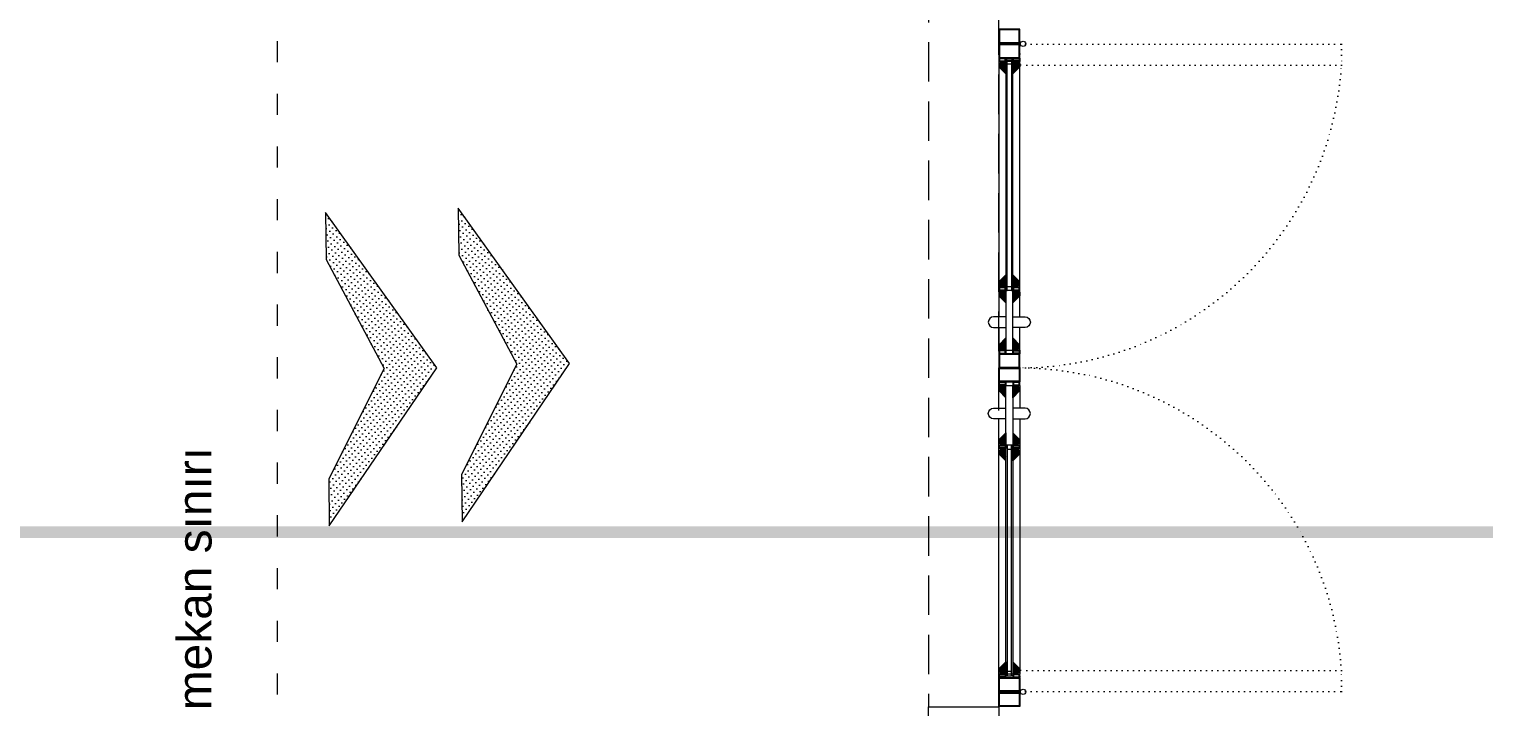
# Model space of a CAD drawing. Header units: millimetres. Extents: x 29001 to 40804, y -8833 to -5892.
# Drawn here: x 29438.3 to 29852.7, y -8086.8 to -7893.8 of the extents above; entities that cross this region are included whole.
import ezdxf
from ezdxf.enums import TextEntityAlignment as Align

# ---------------------------------------------------------------- set-up
doc = ezdxf.new("R2010")
doc.units = ezdxf.units.MM
for name, pattern in [('( Hidden )', [0.375, 0.25, -0.125]), ('ACAD_ISO03W100', [30, 12, -18]), ('DASHDOT2', [0.5, 0.25, -0.125, 0, -0.125]), ('DOT', [3.002, 0.002, -3])]:
    doc.linetypes.add(name, pattern=pattern)
doc.layers.get('0').update_dxf_attribs({"lineweight": 0})
for name, color, linetype, lineweight in [('00_KIRALAMA_GUZERGAH', 2, 'Continuous', 0), ('xxx_Auto_Duvar_Duvar Plan Kesit', 7, 'Continuous', 0), ('xxx_Auto_Duvar_Yesil Alcipan', 93, 'Continuous', 0), ('xxx_Auto_Element_Dograma Cam', 140, 'Continuous', 0), ('xxx_Auto_Element_Dograma Ince', 245, 'Continuous', 0), ('xxx_Auto_Element_Dograma Metal', 211, 'Continuous', 0), ('xxx_Auto_Kaplama_Ahşap', 34, 'Continuous', 0), ('xxx_Auto_Kaplama_Ahşap Tarama', 16, 'Continuous', 0), ('xxx_Auto_Kaplama_Aluminyum', 133, 'Continuous', 0), ('xxx_Auto_SIGN_GENERAL', 51, 'Continuous', 0), ('xxx_Auto_Yardimci_Isaret Genel', 51, 'Continuous', 0)]:
    doc.layers.add(name, color=color, linetype=linetype, lineweight=lineweight)
doc.styles.add('AUTOBAN', font='')
doc.styles.get("Standard").update_dxf_attribs({"font": 'arial.ttf'})
doc.styles.get('AUTOBAN').set_extended_font_data('Helvetica Normal Tr')

# ---------------------------------------------------------------- blocks, each defined once
blk = doc.blocks.new('2x2 kutu profil')
at = {"layer": 'xxx_Auto_Element_Dograma Metal', "linetype": 'Continuous'}
for points in [[(63241.45, 23662.14), (63242.45, 23662.14), (63242.45, 23660.14), (63241.45, 23660.14)], [(63241.65, 23661.94), (63242.25, 23661.94), (63242.25, 23660.34), (63241.65, 23660.34)]]:
    blk.add_lwpolyline(points, close=True, dxfattribs=at)
blk = doc.blocks.new('ahşap çıta')
at = {"layer": 'xxx_Auto_Kaplama_Ahşap Tarama'}
h = blk.add_hatch(dxfattribs=at)
h.set_pattern_fill('ANSI37', color=256, scale=2, angle=90)
h.set_pattern_definition([(135, (10767.26003, -7070.18812), (-0.176776695, -0.176776695), []), (225, (10767.26003, -7070.18812), (0.176776695, -0.176776695), [])])
edge = h.paths.add_edge_path()
edge.add_line((9163.56, 1679.14), (9162.06, 1679.14))
edge.add_line((9162.06, 1679.14), (9162.06, 1679.64))
edge.add_line((9162.06, 1679.64), (9161.56, 1679.64))
edge.add_line((9161.56, 1679.64), (9161.56, 1680.64))
edge.add_line((9161.56, 1680.64), (9163.56, 1682.64))
edge.add_line((9163.56, 1682.64), (9163.56, 1679.14))
at = {"layer": 'xxx_Auto_Kaplama_Ahşap'}
blk.add_lwpolyline([(9163.56, 1679.14), (9162.06, 1679.14), (9162.06, 1679.64), (9161.56, 1679.64), (9161.56, 1680.64), (9163.56, 1682.64), (9163.56, 1679.14)], dxfattribs=at)
blk = doc.blocks.new('TÜM LAYOOUT')
at = {"color": 240, "linetype": 'ACAD_ISO03W100', "lineweight": 0, "ltscale": 0.5, "true_color": 0xed1f24}
blk.add_lwpolyline([(364.26, -1836.45), (364.26, -203.45), (888.76, -203.45)], dxfattribs=at)
at = {"layer": 'xxx_Auto_Duvar_Duvar Plan Kesit', "color": 253, "linetype": '( Hidden )', "lineweight": 0, "ltscale": 45, "true_color": 0x999999}
blk.add_lwpolyline([(549.76, -1764.95), (569.76, -1764.95), (569.76, -731.95), (549.76, -731.95)], close=True, dxfattribs=at)
at = {"layer": 'xxx_Auto_Duvar_Yesil Alcipan', "lineweight": 0, "ltscale": 0.1}
blk.add_lwpolyline([(556.26, -1784.95), (549.76, -1784.95), (549.76, -1764.95), (569.76, -1764.95), (569.76, -1771.45)], dxfattribs=at)
at = {"layer": 'xxx_Auto_Element_Dograma Cam'}
for points in [[(571.76, -1580.75), (571.76, -1646.45), (572.16, -1646.45), (572.16, -1580.75)], [(573.36, -1580.75), (573.36, -1646.45), (573.76, -1646.45), (573.76, -1580.75)], [(571.76, -1756.15), (571.76, -1690.45), (572.16, -1690.45), (572.16, -1756.15)], [(573.36, -1756.15), (573.36, -1690.45), (573.76, -1690.45), (573.76, -1756.15)]]:
    blk.add_lwpolyline(points, close=True, dxfattribs=at)
for points in [[(572.16, -1580.75), (573.36, -1580.75), (573.36, -1581.95), (572.16, -1581.95), (572.16, -1580.75)], [(572.16, -1645.25), (573.36, -1645.25), (573.36, -1646.45), (572.16, -1646.45), (572.16, -1645.25)], [(572.16, -1691.65), (573.36, -1691.65), (573.36, -1690.45), (572.16, -1690.45), (572.16, -1691.65)], [(572.16, -1756.15), (573.36, -1756.15), (573.36, -1754.95), (572.16, -1754.95), (572.16, -1756.15)]]:
    blk.add_lwpolyline(points, dxfattribs=at)
at = {"layer": 'xxx_Auto_Element_Dograma Ince', "linetype": 'Continuous'}
for points in [[(575.93, -1576.05), (571.02, -1576.05), (571.02, -1576.25), (575.92, -1576.25)], [(571.02, -1576.15), (575.92, -1576.15)], [(575.93, -1760.85), (571.02, -1760.85), (571.02, -1760.65), (575.92, -1760.65)], [(571.02, -1760.75), (575.92, -1760.75)]]:
    blk.add_lwpolyline(points, dxfattribs=at)
at = {"layer": 'xxx_Auto_Element_Dograma Ince', "linetype": 'DOT', "ltscale": 0.5}
for points in [[(575.76, -1576.25), (667.34, -1576.25), (667.34, -1582.25), (575.76, -1582.25)], [(575.76, -1760.65), (667.34, -1760.65), (667.34, -1754.65), (575.76, -1754.65)]]:
    blk.add_lwpolyline(points, close=True, dxfattribs=at)
at = {"layer": 'xxx_Auto_Element_Dograma Ince'}
for points in [[(575.76, -1653.95), (575.76, -1581.25), (569.76, -1581.25), (569.76, -1653.95)], [(569.76, -1656.95), (569.76, -1663.45), (575.76, -1663.45), (575.76, -1656.95)], [(569.76, -1679.95), (569.76, -1673.45), (575.76, -1673.45), (575.76, -1679.95)], [(575.76, -1682.95), (575.76, -1755.65), (569.76, -1755.65), (569.76, -1682.95)]]:
    blk.add_lwpolyline(points, dxfattribs=at)
at = {"layer": 'xxx_Auto_Element_Dograma Ince', "linetype": 'Continuous'}
for centre in [(576.67, -1576.19), (576.67, -1760.71)]:
    blk.add_circle(centre, 0.75, dxfattribs=at)
at = {"layer": 'xxx_Auto_Element_Dograma Ince', "linetype": 'DOT', "ltscale": 0.5}
for centre, start, end in [((575.65, -1576.59), 270.0694, 356.4681), ((575.65, -1760.31), 3.5319, 89.9306)]:
    blk.add_arc(centre, 91.86, start, end, dxfattribs=at)
at = {"layer": 'xxx_Auto_Element_Dograma Metal', "linetype": 'Continuous'}
for points in [[(575.76, -1572.05), (569.76, -1572.05), (569.76, -1576.05), (575.76, -1576.05)], [(575.56, -1572.25), (569.96, -1572.25), (569.96, -1575.85), (575.56, -1575.85)], [(575.76, -1576.25), (569.76, -1576.25), (569.76, -1580.25), (575.76, -1580.25)], [(575.56, -1576.45), (569.96, -1576.45), (569.96, -1580.05), (575.56, -1580.05)], [(575.76, -1664.45), (569.76, -1664.45), (569.76, -1668.45), (575.76, -1668.45)], [(575.56, -1664.65), (569.96, -1664.65), (569.96, -1668.25), (575.56, -1668.25)], [(575.76, -1672.45), (569.76, -1672.45), (569.76, -1668.45), (575.76, -1668.45)], [(575.56, -1672.25), (569.96, -1672.25), (569.96, -1668.65), (575.56, -1668.65)], [(575.76, -1760.65), (569.76, -1760.65), (569.76, -1756.65), (575.76, -1756.65)], [(575.56, -1760.45), (569.96, -1760.45), (569.96, -1756.85), (575.56, -1756.85)], [(575.76, -1764.85), (569.76, -1764.85), (569.76, -1760.85), (575.76, -1760.85)], [(575.56, -1764.65), (569.96, -1764.65), (569.96, -1761.05), (575.56, -1761.05)]]:
    blk.add_lwpolyline(points, close=True, dxfattribs=at)
at = {"layer": 'xxx_Auto_Element_Dograma Metal'}
for points in [[(571.76, -1653.95), (571.76, -1664.45), (573.76, -1664.45), (573.76, -1646.45), (571.76, -1646.45), (571.76, -1653.95)], [(571.76, -1682.95), (571.76, -1672.45), (573.76, -1672.45), (573.76, -1690.45), (571.76, -1690.45), (571.76, -1682.95)]]:
    blk.add_lwpolyline(points, dxfattribs=at)
for points in [[(571.76, -1653.95), (568.26, -1653.95, 1), (568.26, -1656.95), (571.76, -1656.95)], [(571.76, -1682.95), (568.26, -1682.95, -1), (568.26, -1679.95), (571.76, -1679.95)]]:
    blk.add_lwpolyline(points, format="xyb", dxfattribs=at)
for points in [[(577.26, -1653.95, -1), (577.26, -1656.95), (573.76, -1656.95), (573.76, -1653.95)], [(577.26, -1682.95, 1), (577.26, -1679.95), (573.76, -1679.95), (573.76, -1682.95)]]:
    blk.add_lwpolyline(points, format="xyb", close=True, dxfattribs=at)
at = {"layer": 'xxx_Auto_Kaplama_Ahşap', "color": 1, "xscale": -1, "rotation": 180}
for p in [(-8591.8, 97.89), (-8591.8, 32.69), (-8591.8, 5.69), (-8591.8, -12.31)]:
    blk.add_blockref('ahşap çıta', p, dxfattribs=at)
at = {"layer": 'xxx_Auto_Kaplama_Ahşap', "color": 1, "rotation": 180}
for p in [(9737.33, 97.89), (9737.33, 32.69), (9737.33, 5.69), (9737.33, -12.31)]:
    blk.add_blockref('ahşap çıta', p, dxfattribs=at)
at = {"layer": 'xxx_Auto_Kaplama_Ahşap', "color": 1}
for p in [(-8591.8, -3324.59), (-8591.8, -3342.59), (-8591.8, -3369.59), (-8591.8, -3434.79)]:
    blk.add_blockref('ahşap çıta', p, dxfattribs=at)
at = {"layer": 'xxx_Auto_Kaplama_Ahşap', "color": 1, "xscale": -1}
for p in [(9737.33, -3324.59), (9737.33, -3342.59), (9737.33, -3369.59), (9737.33, -3434.79)]:
    blk.add_blockref('ahşap çıta', p, dxfattribs=at)
at = {"layer": 'xxx_Auto_Kaplama_Aluminyum', "color": 1, "linetype": 'Continuous', "xscale": -1}
for p, rotation in [((24231.9, 61661.2), 90), ((24231.9, 61596), 90), ((24235.9, 61596), 90), ((24231.9, 61578), 90), ((-23086.38, -64914.9), 270), ((-23086.38, -64998.1), 270)]:
    blk.add_blockref('2x2 kutu profil', p, dxfattribs=dict(at, rotation=rotation))
at = {"layer": 'xxx_Auto_Kaplama_Aluminyum', "color": 1, "linetype": 'Continuous'}
for p, rotation in [((-23086.38, 61661.2), 270), ((-23086.38, 61578), 270), ((24231.9, -64914.9), 90), ((24231.9, -64932.9), 90), ((24235.9, -64932.9), 90), ((24231.9, -64998.1), 90)]:
    blk.add_blockref('2x2 kutu profil', p, dxfattribs=dict(at, rotation=rotation))
blk = doc.blocks.new('A$C573265D6')
at = {"layer": '00_KIRALAMA_GUZERGAH', "ltscale": 3}
h = blk.add_hatch(dxfattribs=at)
h.set_pattern_fill('SQDOTS', color=22, scale=0.1, angle=90, style=0)
h.set_pattern_definition([(90, (-240646.481, -952108.9823), (-2.54, 2e-16), [0, -2.54])])
h.paths.add_polyline_path([(95.82, 20.79), (112.74, 0), (104.7, 108.58), (0, 138.47), (16.93, 117.68), (81.41, 89.62)])
h = blk.add_hatch(dxfattribs=at)
h.set_pattern_fill('SQDOTS', color=22, scale=0.1, angle=90, style=0)
h.set_pattern_definition([(90, (-240704.1928, -952157.9014), (-2.54, 2e-16), [0, -2.54])])
h.paths.add_polyline_path([(38.1, -28.13), (55.03, -48.92), (46.99, 59.66), (-57.71, 89.55), (-40.78, 68.76), (23.7, 40.7)])
at = {"layer": '00_KIRALAMA_GUZERGAH', "color": 22, "ltscale": 3}
for points in [[(95.82, 20.79), (112.74, 0), (104.7, 108.58), (0, 138.47), (16.93, 117.68), (81.41, 89.62), (95.82, 20.79)], [(38.1, -28.13), (55.03, -48.92), (46.99, 59.66), (-57.71, 89.55), (-40.78, 68.76), (23.7, 40.7), (38.1, -28.13)]]:
    blk.add_lwpolyline(points, dxfattribs=at)
blk = doc.blocks.new('MOBİLYALAR')
at = {"color": 3, "lineweight": 0, "xscale": 0.5, "yscale": 0.5, "zscale": 0.5, "rotation": 321.5394977708952}
blk.add_blockref('A$C573265D6', (372.72, -1677.2), dxfattribs=at)
at = {"color": 8, "lineweight": 0, "true_color": 0x6e6e6e, "insert": (335.75, -1831.78), "char_height": 9.75, "attachment_point": 1, "rotation": 90}
blk.add_mtext_dynamic_auto_height_columns('Mağaza iç mekan sınırı', width=338.6232, gutter_width=1, height=20.29, count=1, dxfattribs=at)
blk = doc.blocks.new('*U146')
at = {"layer": 'xxx_Auto_Yardimci_Isaret Genel', "linetype": 'DASHDOT2', "ltscale": 50, "const_width": 1}
blk.add_lwpolyline([(24341.86, 87997.19), (23578.17, 87997.19)], dxfattribs=at)
at = {"layer": 'xxx_Auto_Yardimci_Isaret Genel', "style": 'AUTOBAN', "width": 0.8}
for tag, p in [('SECTION', (23565.84, 88001.76)), ('SHEET', (23565.84, 87992.46))]:
    blk.add_attdef(tag, text='', height=5, dxfattribs=at).set_placement(p, align=Align.MIDDLE)

msp = doc.modelspace()

# ---------------------------------------------------------------- block references
at = {"color": 6}
msp.add_blockref('TÜM LAYOOUT', (29144.79, -6321.8), dxfattribs=at)

# ---------------------------------------------------------------- next in the draw order: block references
msp.add_blockref('MOBİLYALAR', (29144.79, -6321.8), dxfattribs=at)

# ---------------------------------------------------------------- next in the draw order: block references
at = {"layer": 'xxx_Auto_SIGN_GENERAL', "lineweight": 0, "xscale": 3.333333333333333, "yscale": 3.333333333333333, "zscale": 3.333333333333333}
msp.add_blockref('*U146', (-49497.15, -301361.04), dxfattribs=at)

doc.saveas('drawing.dxf')
